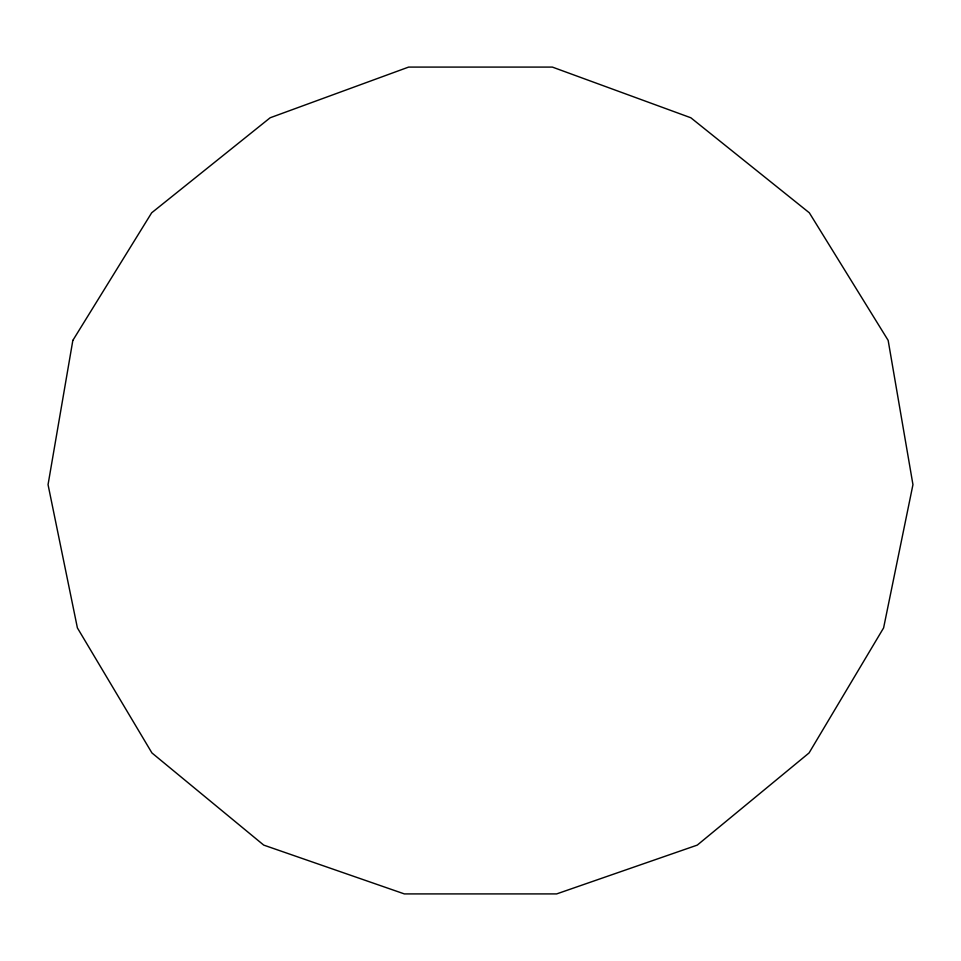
<?xml version="1.0" encoding="UTF-8"?>
<svg xmlns="http://www.w3.org/2000/svg" width="961" height="961" viewBox="0 0 961 961"><rect width="100%" height="100%" fill="white"/><g stroke="black" fill="none" stroke-linecap="round" stroke-linejoin="round"><path stroke-width="1.44" d="M72.844 340.386L48.05 484.644L77.397 627.905L151.934 752.943L263.722 845.103L404.353 893.91L556.647 893.91L697.278 845.103L809.066 752.943L883.603 627.905L912.95 484.644L888.156 340.386L809.342 212.813L690.839 117.771L552.383 67.09L408.617 67.09L270.161 117.771L151.658 212.813L72.844 340.386"/></g></svg>
